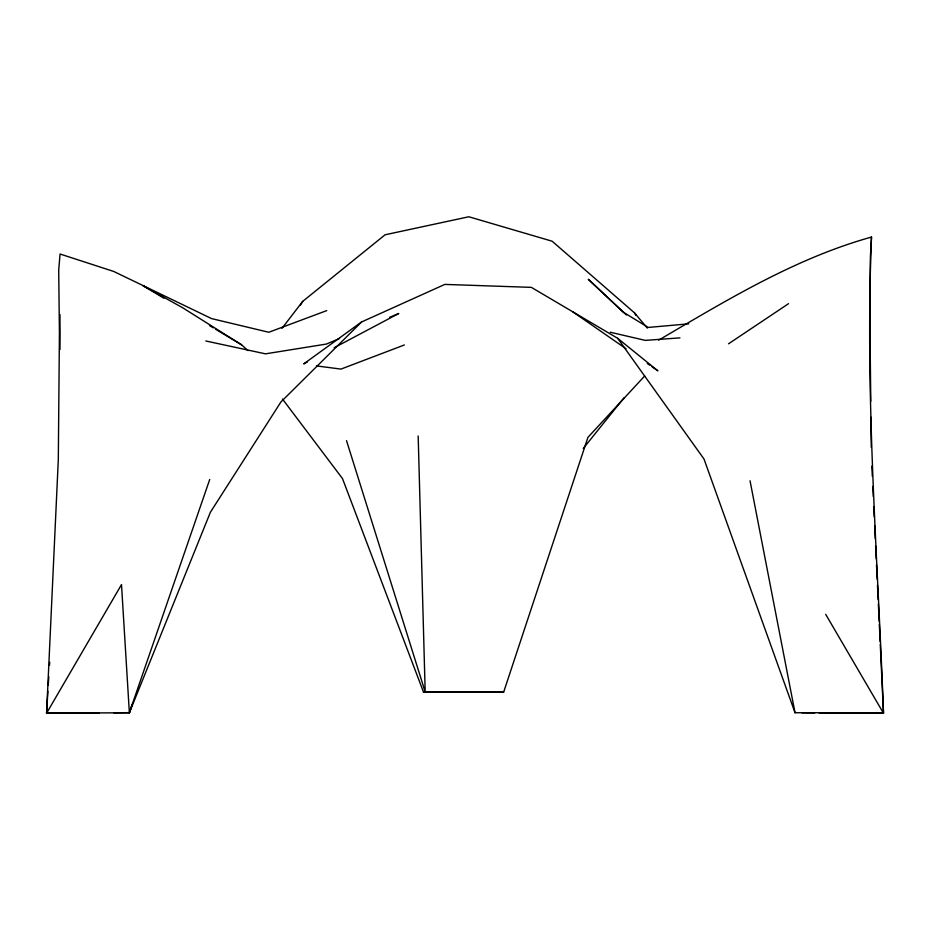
<?xml version="1.0" encoding="UTF-8"?>
<svg xmlns="http://www.w3.org/2000/svg" width="930" height="930" viewBox="0 0 930 930"><rect width="100%" height="100%" fill="white"/><g stroke="black" fill="none" stroke-linecap="round" stroke-linejoin="round"><path stroke-width="1.4" d="M652 366.746L657.905 370.849L617.671 338.311L531.367 287.37L444.831 284.406L361.596 321.954L280.895 402.004L210.401 512.244L129.363 712.764L46.581 713.194L58.311 459.629L59.427 332.754L58.706 270.212L60.066 254.018L113.762 271.467L211.598 318.606L268.782 332.266L326.744 310.608M617.671 338.311L703.998 459.013L795.022 712.74L883.5 712.764C877.595 554.327 864.923 395.669 871.503 237.057C794.894 258.424 726.667 300.204 658.673 340.148M59.973 314.631L59.997 349.459M871.503 237.057L870.41 256.471L869.91 322.21L870.771 401.33M47.883 691.223L46.57 713.182L99.417 712.845M48.244 685.433L48.802 676.749M49.534 665.171L49.72 662.276M113.704 712.752L129.41 712.659L130.026 709.811M129.41 712.659L132.13 704.405M282.476 399.028L342.496 478.59L423.545 692.211L503.676 692.06L587.923 437.356L644.699 375.964M209.715 479.473L129.363 712.764L121.505 584.586L46.581 713.194M300.425 305.133L302.68 301.401L385.101 234.779L468.836 216.771L552.153 241.219L634.458 312.829L647.327 328.116M281.976 328.36L302.68 301.401M583.238 448.493L624.03 397.773M361.596 321.954L303.726 363.897L307.528 361.875M728.527 343.809L788.547 303.668M334.137 347.762L398.772 313.48L389.554 317.374M339.531 338.508L326.372 344.065L265.492 353.842L205.821 340.985M404.364 344.972L340.95 369.094L316.63 365.932M688.688 323.838L648.198 327.441L623.228 312.143L588.295 279.291L626.436 315.014M679.946 337.869L645.281 340.38L610.208 332.219M423.545 692.211L503.676 692.06M801.881 712.74L814.773 712.822M819.063 712.845L883.5 713.229L880.28 644.571M163.901 298.216L142.941 285.638L182.652 307.749L241.591 344.821L248.031 350.622M209.529 325.593L213.226 327.813M215.702 329.29L241.591 344.821M572.857 311.875L626.018 348.727M647.28 363.479L649.64 365.106M825.689 614.335L883.488 713.229M634.458 312.829L635.911 315.34M346.518 440.646L425.184 691.943L418.175 435.996M750.033 480.775L795.022 712.74M871.852 466.139L872.328 476.3M872.805 486.448L873.282 496.608M873.77 506.757L874.246 516.917M874.653 525.624L875.269 538.679M875.618 545.922L876.234 558.988M876.502 564.789L877.188 579.285M877.467 585.098L878.153 599.594M878.362 603.954L879.176 621.356M879.315 624.263L880.14 641.665M870.945 417.151L871.271 447.365"/></g></svg>
